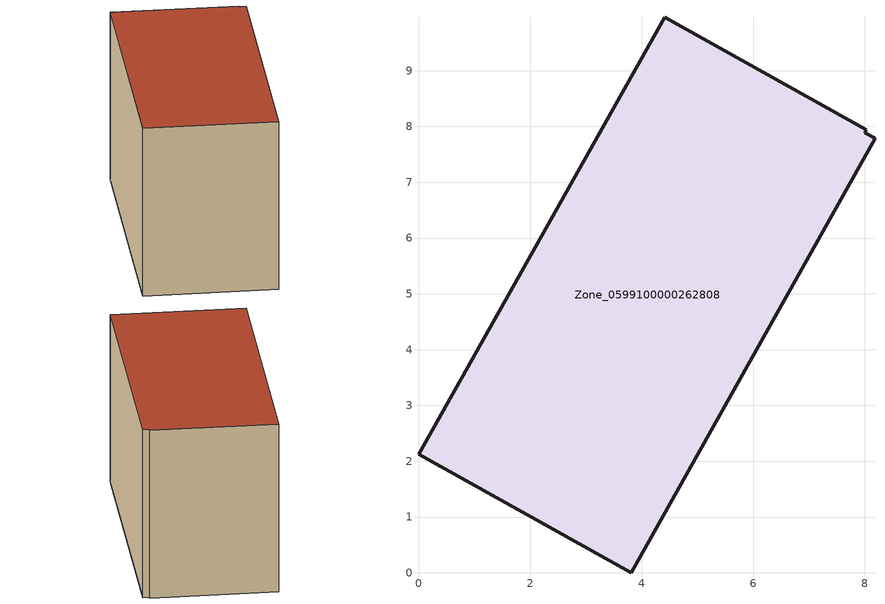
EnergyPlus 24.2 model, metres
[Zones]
Zone_0599100000262808
 floor ground (C_G): 8.03,7.94 8,7.89 8.18,7.79 3.81,0 0,2.13 4.41,9.96 z0
 wall outside (C_F): 8.03,7.94 4.41,9.96 0,2.13 3.81,0 8.18,7.79 8,7.89 8.03,7.94 z0:5.88
 roof outside (C_R): 8,7.89 8.03,7.94 4.41,9.96 0,2.13 3.81,0 8.18,7.79 z5.88
[BUILDING]
Pand.0599100000262808: North Axis=0; Terrain=City; Loads Convergence Tolerance Value=0.04; Temperature Convergence Tolerance Value=0.4; Solar Distribution=FullExterior; Maximum Number of Warmup Days=25; Minimum Number of Warmup Days=1
[Site:Location]
Rotterdam.The.Hague.AP_ZH_NLD Design_Conditions: Latitude=51.96; Longitude=4.45; Time Zone=1; Elevation=-4.5
[SITE:GROUNDTEMPERATURE:BUILDINGSURFACE]
18, 18, 18, 18, 18, 18, 18, 18, 18, 18, 18, 18
[MATERIAL] Thermal Absorptance=0.9; Solar Absorptance=0.7; Visible Absorptance=0.7
Name | Roughness | Thickness | Conductivity | Density | Specific Heat
G.TC.1946-1964 | MediumSmooth | 0.15 | 1 | 540 | 1210
F.TC.1946-1964 | Rough | 0.3 | 0.857143 | 1920 | 840
R.TC.1946-1964 | MediumRough | 0.2 | 0.235294 | 1500 | 1000
[CONSTRUCTION]
C_G: G.TC.1946-1964
C_F: F.TC.1946-1964
C_R: R.TC.1946-1964
[ZONE]
Zone_0599100000262808: Type=1; Multiplier=1; Ceiling Height=Autocalculate; Volume=Autocalculate; Floor Area=autocalculate; Part of Total Floor Area=Yes
[ZONEINFILTRATION:DESIGNFLOWRATE]
Infil_Zone_0599100000262808: Zone or ZoneList or Space or SpaceList=Zone_0599100000262808; Schedule=AlwaysOn; Design Flow Rate Calculation Method=Flow/Area; Flow Rate per Floor Area=0.003; Constant Term Coefficient=1; Temperature Term Coefficient=0; Velocity Term Coefficient=0; Velocity Squared Term Coefficient=0
[HVACTEMPLATE:ZONE:IDEALLOADSAIRSYSTEM]
Zone_0599100000262808: Maximum Heating Supply Air Temperature=50; Minimum Cooling Supply Air Temperature=13; Maximum Heating Supply Air Humidity Ratio=0.0156; Minimum Cooling Supply Air Humidity Ratio=0.0077; Heating Limit=NoLimit; Cooling Limit=NoLimit; Dehumidification Control Type=ConstantSensibleHeatRatio; Cooling Sensible Heat Ratio=0.7; Dehumidification Setpoint=60; Humidification Control Type=None; Humidification Setpoint=30; Outdoor Air Method=None; Outdoor Air Flow Rate per Person=0.00944; Outdoor Air Flow Rate per Zone Floor Area=0; Outdoor Air Flow Rate per Zone=0; Demand Controlled Ventilation Type=None; Outdoor Air Economizer Type=NoEconomizer; Heat Recovery Type=None; Sensible Heat Recovery Effectiveness=0.7; Latent Heat Recovery Effectiveness=0.65
[ZONECONTROL:THERMOSTAT]
ThermostatControl_Zone_0599100000262808: Zone or ZoneList=Zone_0599100000262808; Control Type Schedule=DualSetpointControlType; Control 1=Thermostat_Zone_0599100000262808; Temperature Difference Between Cutout And Setpoint=0
[THERMOSTATSETPOINT:DUALSETPOINT]
Thermostat_Zone_0599100000262808: Heating Setpoint Temperature Schedule=HeatingSetpoint_Zone_0599100000262808; Cooling Setpoint Temperature Schedule=CoolingSetpoint_Zone_0599100000262808
[SCHEDULE:COMPACT]
HeatingSetpoint_Zone_0599100000262808: Through: 12/31, For: AllDays, Until: 24:00, 21
CoolingSetpoint_Zone_0599100000262808: Through: 12/31, For: AllDays, Until: 24:00, 24
DualSetpointControlType: Through: 12/31, For: AllDays, Until: 24:00, 4
AlwaysOn: Through: 12/31, For: AllDays, Until: 24:00, 1
